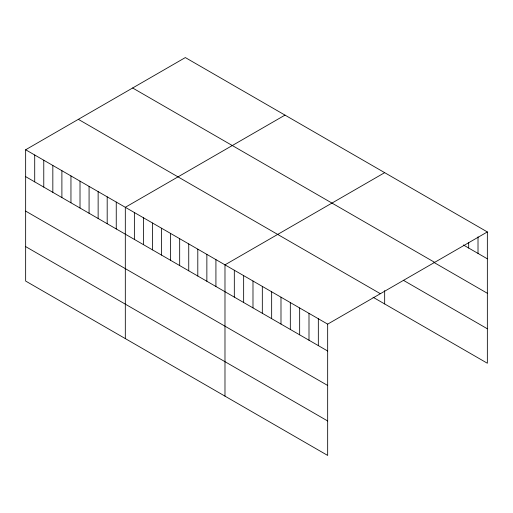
<?xml version="1.0" encoding="UTF-8"?>
<svg xmlns="http://www.w3.org/2000/svg" width="513" height="513" viewBox="0 0 513 513"><rect width="100%" height="100%" fill="white"/><g stroke="black" fill="none" stroke-linecap="round" stroke-linejoin="round"><path stroke-width="0.77" d="M25.65 149.764L327.666 324.133L327.666 455.429L25.65 281.06L25.65 149.764L185.334 57.571L487.35 231.94L487.35 363.236L373.015 297.226M284.997 115.111L125.313 207.303L125.313 338.599M384.667 172.657L224.983 264.849L224.983 396.145M327.666 324.133L487.35 231.94M463.348 244.957L487.35 258.815M132.636 87.992L434.652 262.361M434.004 262.476L487.35 293.276M403.333 280.271L487.35 328.775M78.348 119.343L380.364 293.705M25.65 176.639L327.666 351.007M25.65 211.099L327.666 385.468M25.65 246.606L327.666 420.968M478.013 236.826L478.013 253.428M468.677 242.502L468.677 248.036M384.667 290.64L384.667 303.952M318.329 318.74L318.329 345.621M308.999 313.353L308.999 340.228M299.663 307.96L299.663 334.842M290.326 302.574L290.326 329.449M280.989 297.181L280.989 324.062M271.659 291.794L271.659 318.669M262.323 286.401L262.323 313.283M252.986 281.015L252.986 307.89M243.649 275.628L243.649 302.503M234.319 270.236L234.319 297.11M215.922 259.616L215.922 286.491M206.861 254.384L206.861 281.265M197.8 249.151L197.8 276.032M188.739 243.925L188.739 270.8M179.678 238.692L179.678 265.567M170.617 233.46L170.617 260.335M161.557 228.227L161.557 255.108M152.496 223.001L152.496 249.876M143.435 217.769L143.435 244.643M134.374 212.536L134.374 239.411M116.252 202.077L116.252 228.952M107.191 196.845L107.191 223.719M98.137 191.612L98.137 218.487M89.076 186.379L89.076 213.261M80.015 181.147L80.015 208.028M70.954 175.921L70.954 202.795M61.893 170.688L61.893 197.563M52.833 165.455L52.833 192.337M43.772 160.223L43.772 187.104M34.711 154.997L34.711 181.871"/></g></svg>
